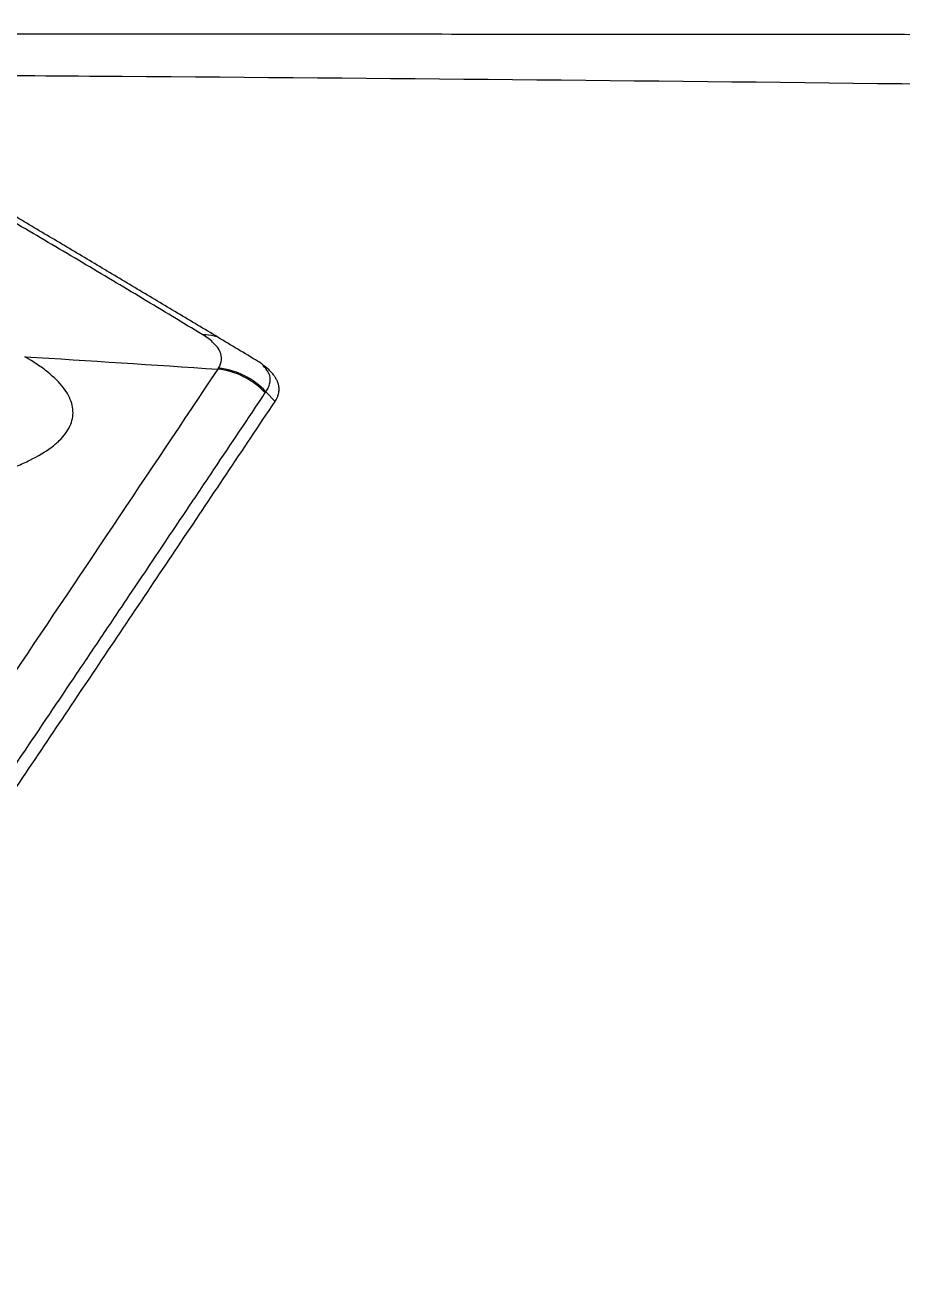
# Model space of a CAD drawing. Extents: x 409 to 498, y 628 to 778.
# Drawn here: x 458.262 to 461.234, y 725.171 to 729.382 of the extents above; entities that cross this region are included whole.
import ezdxf

# ---------------------------------------------------------------- set-up
doc = ezdxf.new("R2010")
doc.units = 0
doc.header["$MEASUREMENT"] = 0
doc.layers.add('1', color=4, linetype='Continuous')
doc.layers.add('GEOMETRY', color=4, linetype='Continuous', lineweight=25)

# ---------------------------------------------------------------- blocks, each defined once
blk = doc.blocks.new('2026_PULSE')
at = {"layer": 'GEOMETRY'}
blk.add_line((50.5017, 83.1792), (50.5326, 83.1466), dxfattribs=at)
blk.add_arc((50.3124, 83.0008), 0.2601, 43.322, 83.7607, dxfattribs=at)
for points, knots in [([(54.98, 84.2576), (54.9704, 84.2577), (54.9513, 84.2581), (54.9229, 84.2589), (54.8947, 84.2599), (54.8668, 84.2611), (54.8392, 84.2626), (54.8117, 84.2643), (54.7846, 84.2661), (54.7576, 84.2682), (54.731, 84.2705), (54.7045, 84.273), (54.6783, 84.2757), (54.6185, 84.2823), (54.5268, 84.295), (54.4059, 84.3173), (54.2906, 84.3442), (54.147, 84.385), (53.9803, 84.4455), (53.7989, 84.5316), (53.6326, 84.6296), (53.4794, 84.7382), (53.3251, 84.866), (53.1712, 85.0134), (53.0177, 85.1795), (52.8713, 85.3515), (52.7217, 85.5348), (52.5655, 85.7262), (52.3973, 85.9217), (52.2185, 86.1085), (52.0236, 86.2824), (51.8067, 86.4389), (51.5616, 86.5736), (51.3617, 86.6506), (51.2345, 86.6881), (51.1905, 86.7002), (51.1456, 86.7116), (51.0999, 86.7223), (51.0533, 86.7322), (51.0058, 86.7414), (50.9575, 86.7498), (50.9082, 86.7575), (50.858, 86.7643), (50.8069, 86.7704), (50.7549, 86.7756), (50.7018, 86.78), (50.6478, 86.7835), (50.5928, 86.7862), (50.5367, 86.7881), (50.499, 86.7886), (50.48, 86.7888)], [0, 0, 0, 0, 0.0042679, 0.0084976, 0.0126791, 0.0168247, 0.0209403, 0.0250259, 0.0290811, 0.0331059, 0.0371007, 0.0410665, 0.0450039, 0.0489171, 0.0681258, 0.0868521, 0.1052298, 0.1233765, 0.1579715, 0.1927295, 0.2281566, 0.2644928, 0.3018389, 0.3499125, 0.3993152, 0.4496724, 0.5005218, 0.558592, 0.6159009, 0.6717822, 0.7257482, 0.7776186, 0.8276893, 0.8769249, 0.8841428, 0.8913864, 0.8986629, 0.9059799, 0.9133452, 0.9207668, 0.9282532, 0.9358128, 0.9434545, 0.9511869, 0.9590193, 0.9669606, 0.9750201, 0.9832071, 0.9915306, 1, 1, 1, 1]), ([(36.3701, 84.3896), (36.5443, 84.3898), (36.7184, 84.3899), (37.0668, 84.3901), (37.2409, 84.3903), (37.7634, 84.3907), (38.1117, 84.3909), (39.1567, 84.3916), (39.8534, 84.392), (41.2467, 84.3927), (41.9434, 84.3929), (42.9884, 84.3931), (43.3367, 84.3931), (43.8592, 84.3931), (44.0334, 84.3931), (44.3817, 84.393), (44.5559, 84.393), (44.9042, 84.393), (45.0784, 84.393), (45.4267, 84.3931), (45.6009, 84.3931), (46.1234, 84.3931), (46.4717, 84.3931), (47.5167, 84.3929), (48.2134, 84.3927), (49.6067, 84.392), (50.3033, 84.3916), (51.3483, 84.3909), (51.6967, 84.3907), (52.2192, 84.3903), (52.3933, 84.3901), (52.7417, 84.3899), (52.9158, 84.3898), (53.09, 84.3896)], [0, 0, 0, 0, 0.03125, 0.03125, 0.0625, 0.0625, 0.125, 0.125, 0.25, 0.25, 0.375, 0.375, 0.4375, 0.4375, 0.46875, 0.46875, 0.5, 0.5, 0.53125, 0.53125, 0.5625, 0.5625, 0.625, 0.625, 0.75, 0.75, 0.875, 0.875, 0.9375, 0.9375, 0.96875, 0.96875, 1, 1, 1, 1]), ([(48.8308, 84.2552), (49.2251, 84.2532), (50.5006, 84.2455), (52.2214, 84.2291), (53.7497, 84.209), (54.5396, 84.1971), (54.8493, 84.1922), (54.9735, 84.1902), (54.98, 84.1901)], [0.5970138, 0.5970138, 0.5970138, 0.5970138, 0.625, 0.6875, 0.71875, 0.734375, 0.7421875, 0.7426131, 0.7426131, 0.7426131, 0.7426131]), ([(50.2874, 83.3719), (50.2531, 83.3928), (50.2191, 83.4134), (50.1513, 83.4544), (50.1173, 83.4748), (50.0153, 83.536), (49.9469, 83.5767), (49.8103, 83.6577), (49.7421, 83.698), (49.6395, 83.7583), (49.6052, 83.7784), (49.5365, 83.8186), (49.502, 83.8387), (49.4678, 83.8585)], [0, 0, 0, 0, 0.125, 0.125, 0.25, 0.25, 0.5, 0.5, 0.75, 0.75, 0.875, 0.875, 1, 1, 1, 1]), ([(50.4658, 83.2873), (50.4204, 83.3147), (50.3296, 83.3693), (50.1933, 83.451), (50.057, 83.5324), (49.9208, 83.6136), (49.7845, 83.6945), (49.6937, 83.7483), (49.6483, 83.7751)], [0, 0, 0, 0, 0.166664, 0.333333, 0.500003, 0.666672, 0.833338, 1, 1, 1, 1]), ([(46.8715, 83.4188), (46.8402, 83.4047), (46.8131, 83.3902), (46.7671, 83.3604), (46.7481, 83.3451), (46.7182, 83.3137), (46.7073, 83.2976), (46.694, 83.2646), (46.6918, 83.2481), (46.6957, 83.215), (46.7019, 83.1984), (46.7176, 83.1735), (46.7239, 83.1652), (46.7387, 83.1485), (46.7472, 83.1402), (46.7755, 83.1156), (46.7984, 83.0994), (46.8519, 83.0678), (46.8825, 83.0522), (46.9344, 83.0293), (46.9528, 83.0217), (46.991, 83.0069), (47.011, 82.9996), (47.0732, 82.9782), (47.1177, 82.9645), (47.1893, 82.9448), (47.2139, 82.9384), (47.2647, 82.9258), (47.291, 82.9196), (47.3718, 82.9017), (47.4278, 82.8905), (47.5436, 82.8697), (47.6035, 82.8601), (47.6964, 82.8468), (47.7278, 82.8425), (47.7918, 82.8344), (47.8241, 82.8306), (47.9213, 82.8199), (47.9867, 82.8137), (48.1189, 82.8031), (48.1856, 82.7988), (48.2867, 82.7936), (48.3206, 82.7922), (48.3878, 82.7898), (48.4212, 82.7888), (48.5208, 82.7868), (48.5864, 82.7864), (48.6837, 82.7874), (48.7159, 82.7879), (48.7799, 82.7896), (48.8119, 82.7907), (48.9062, 82.7949), (48.9669, 82.7986), (49.084, 82.8082), (49.1405, 82.814), (49.222, 82.8242), (49.2486, 82.8279), (49.3008, 82.8358), (49.3261, 82.84), (49.3994, 82.8532), (49.4451, 82.8629), (49.5299, 82.884), (49.5692, 82.8955), (49.6231, 82.9141), (49.6402, 82.9206), (49.6723, 82.9338), (49.6874, 82.9405), (49.7296, 82.9613), (49.7537, 82.9758), (49.784, 82.9985), (49.7932, 83.0062), (49.8094, 83.022), (49.8165, 83.0301), (49.8345, 83.0546), (49.8422, 83.0712), (49.849, 83.1051), (49.8483, 83.1224), (49.8407, 83.1486), (49.837, 83.1575), (49.8276, 83.1753), (49.8219, 83.1841), (49.8015, 83.2106), (49.7838, 83.2282), (49.7512, 83.2544), (49.7394, 83.2631), (49.72, 83.2761), (49.7133, 83.2804), (49.7028, 83.2869), (49.6975, 83.2902), (49.692, 83.2934), (49.6884, 83.2955), (49.6865, 83.2966), (49.6846, 83.2977)], [0, 0, 0, 0, 0.03125, 0.03125, 0.0625, 0.0625, 0.09375, 0.09375, 0.125, 0.125, 0.15625, 0.15625, 0.171875, 0.171875, 0.1875, 0.1875, 0.21875, 0.21875, 0.25, 0.25, 0.265625, 0.265625, 0.28125, 0.28125, 0.3125, 0.3125, 0.328125, 0.328125, 0.34375, 0.34375, 0.375, 0.375, 0.40625, 0.40625, 0.421875, 0.421875, 0.4375, 0.4375, 0.46875, 0.46875, 0.5, 0.5, 0.515625, 0.515625, 0.53125, 0.53125, 0.5625, 0.5625, 0.578125, 0.578125, 0.59375, 0.59375, 0.625, 0.625, 0.65625, 0.65625, 0.671875, 0.671875, 0.6875, 0.6875, 0.71875, 0.71875, 0.75, 0.75, 0.765625, 0.765625, 0.78125, 0.78125, 0.8125, 0.8125, 0.828125, 0.828125, 0.84375, 0.84375, 0.875, 0.875, 0.90625, 0.90625, 0.921875, 0.921875, 0.9375, 0.9375, 0.96875, 0.96875, 0.984375, 0.984375, 0.992188, 0.992188, 0.996094, 0.998047, 0.998047, 1, 1, 1, 1]), ([(50.3355, 83.3651), (50.3231, 83.3684), (50.3074, 83.3726), (50.2908, 83.372), (50.2874, 83.3719)], [0, 0, 0, 0, 0.79036, 1, 1, 1, 1]), ([(50.3407, 83.2593), (50.3468, 83.2687), (50.3502, 83.2781), (50.3518, 83.2971), (50.35, 83.3065), (50.3411, 83.3255), (50.334, 83.3349), (50.3146, 83.3536), (50.3023, 83.3628), (50.2874, 83.3719)], [0, 0, 0, 0, 0.25, 0.25, 0.5, 0.5, 0.75, 0.75, 1, 1, 1, 1]), ([(50.4993, 83.1757), (50.4783, 83.1979), (50.4532, 83.2165), (50.3984, 83.2438), (50.3686, 83.2525), (50.3384, 83.2557)], [0, 0, 0, 0, 0.5, 0.5, 1, 1, 1, 1]), ([(50.5326, 83.1466), (50.5336, 83.1482), (50.5357, 83.1514), (50.5383, 83.1562), (50.5406, 83.1611), (50.5424, 83.1659), (50.5439, 83.1708), (50.545, 83.1757), (50.5458, 83.1806), (50.5461, 83.1855), (50.5461, 83.1904), (50.5457, 83.1954), (50.5449, 83.2003), (50.5437, 83.2052), (50.5421, 83.2102), (50.5402, 83.2151), (50.5378, 83.22), (50.5351, 83.2249), (50.532, 83.2298), (50.5285, 83.2347), (50.5247, 83.2396), (50.5205, 83.2445), (50.5159, 83.2493), (50.5109, 83.2542), (50.5056, 83.259), (50.4998, 83.2638), (50.4938, 83.2685), (50.4873, 83.2733), (50.4805, 83.278), (50.4734, 83.2827), (50.4683, 83.2858), (50.4658, 83.2873)], [0, 0, 0, 0, 0.034482, 0.068965, 0.103448, 0.13793, 0.172414, 0.206897, 0.24138, 0.275864, 0.310347, 0.34483, 0.379313, 0.413795, 0.448277, 0.482759, 0.51724, 0.551722, 0.586204, 0.620686, 0.655169, 0.689652, 0.724135, 0.758618, 0.793102, 0.827585, 0.862069, 0.896552, 0.931035, 0.965517, 1, 1, 1, 1]), ([(50.5017, 83.1792), (50.5017, 83.1792), (50.5047, 83.1837), (50.5168, 83.2062), (50.5201, 83.2363), (50.4979, 83.2612), (50.4919, 83.268)], [0, 0, 0, 0, 0.000007, 0.153647, 0.770042, 1, 1, 1, 1]), ([(49.0708, 81.0547), (49.0862, 81.0776), (49.1017, 81.1004), (49.1172, 81.1233), (49.1792, 81.2147), (49.2411, 81.3062), (49.303, 81.3978), (49.365, 81.4894), (49.4269, 81.581), (49.4888, 81.6728), (49.4889, 81.6728), (49.4889, 81.6729), (49.489, 81.673), (49.52, 81.7189), (49.5509, 81.7648), (49.5819, 81.8107), (49.6129, 81.8566), (49.6439, 81.9026), (49.6748, 81.9485), (49.7368, 82.0404), (49.7987, 82.1324), (49.8606, 82.2244), (49.8916, 82.2704), (49.9226, 82.3164), (49.9535, 82.3625), (49.9845, 82.4085), (50.0154, 82.4546), (50.0464, 82.5007), (50.1083, 82.5928), (50.1702, 82.685), (50.2321, 82.7773), (50.2631, 82.8234), (50.2941, 82.8695), (50.325, 82.9157), (50.3831, 83.0023), (50.4412, 83.089), (50.4993, 83.1757)], [0, 0, 0, 0, 0.0071844, 0.0071844, 0.0071844, 0.0359222, 0.0359222, 0.0359222, 0.0646599, 0.0646599, 0.0646599, 0.064689, 0.064689, 0.064689, 0.0790644, 0.0790644, 0.0790644, 0.0934398, 0.0934398, 0.0934398, 0.1221906, 0.1221906, 0.1221906, 0.136566, 0.136566, 0.136566, 0.1509415, 0.1509415, 0.1509415, 0.1796924, 0.1796924, 0.1796924, 0.1940679, 0.1940679, 0.1940679, 0.2210455, 0.2210455, 0.2210455, 0.2210455]), ([(50.4993, 83.1757), (50.4993, 83.1757), (50.4993, 83.1757), (50.4993, 83.1757), (50.5001, 83.1769), (50.5009, 83.1781), (50.5017, 83.1792)], [0, 0, 0, 0, 0.0000032691, 0.0000032691, 0.0000032691, 0.0003665625, 0.0003665625, 0.0003665625, 0.0003665625]), ([(48.5551, 80.2108), (48.61, 80.2918), (48.7199, 80.4537), (48.8847, 80.697), (49.0495, 80.9406), (49.2143, 81.1845), (49.379, 81.4288), (49.5438, 81.6734), (49.7086, 81.9182), (49.8734, 82.1634), (50.0382, 82.4088), (50.203, 82.6544), (50.3678, 82.9003), (50.4776, 83.0645), (50.5326, 83.1466)], [0, 0, 0, 0, 0.083334, 0.166667, 0.250001, 0.333334, 0.416667, 0.5, 0.583333, 0.666667, 0.75, 0.833334, 0.916667, 1, 1, 1, 1])]:
    blk.add_open_spline(points, degree=3, knots=knots, dxfattribs=at)
for points in [[(49.6845, 83.2977), (49.9025, 83.2846), (50.1205, 83.2706), (50.3384, 83.2558)], [(50.3383, 83.2558), (49.8636, 82.546), (49.3891, 81.8392), (48.9153, 81.1368)], [(50.3384, 83.2557), (50.3392, 83.2569), (50.3399, 83.2581), (50.3407, 83.2593)]]:
    blk.add_open_spline(points, degree=3, dxfattribs=at)

msp = doc.modelspace()

# ---------------------------------------------------------------- block references
at = {"layer": '1'}
msp.add_blockref('2026_PULSE', (408.577, 644.9604), dxfattribs=at)

doc.saveas('drawing.dxf')
